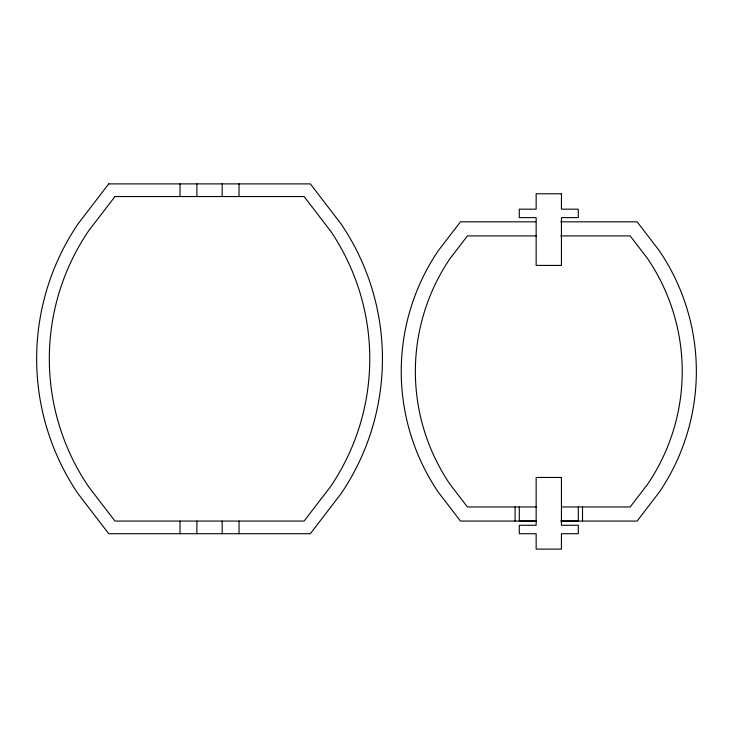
<?xml version="1.0" encoding="UTF-8"?>
<svg xmlns="http://www.w3.org/2000/svg" width="733" height="733" viewBox="0 0 733 733"><rect width="100%" height="100%" fill="white"/><g stroke="black" fill="none" stroke-linecap="round" stroke-linejoin="round"><path stroke-width="1.1" d="M535.686 221.824L460.461 221.824L438.206 250.833A215.227 215.227 0 0 0 438.206 492.054L460.461 521.062L535.686 521.062M560.763 221.824L637.133 221.824L659.379 250.833A215.227 215.227 0 0 1 659.379 492.054L637.133 521.062L560.763 521.062M536.153 235.916L467.407 235.916L449.906 258.74A201.108 201.108 0 0 0 449.906 484.137L467.407 506.961L536.153 506.961M560.745 235.916L630.178 235.916L647.679 258.74A201.108 201.108 0 0 1 647.679 484.137L630.178 506.961L561.441 506.961M536.318 521.099L519.294 521.099L519.294 506.961M561.276 521.099L578.3 521.099L578.3 506.961M582.506 506.961L582.506 521.062M515.079 506.961L515.079 521.062M239.04 183.891L239.04 196.536M239.04 521.062L239.04 533.706M222.181 183.891L222.181 196.536M222.181 521.062L222.181 533.706M196.893 183.891L196.893 196.536M196.893 521.062L196.893 533.706M180.034 183.891L180.034 196.536M180.034 521.062L180.034 533.706M108.731 183.891L77.973 223.986A240.561 240.561 0 0 0 77.973 493.602L108.731 533.706L310.352 533.706L341.111 493.602A240.561 240.561 0 0 0 341.111 223.986L310.352 183.891L108.731 183.891M114.962 196.536L88.464 231.087A227.899 227.899 0 0 0 88.464 486.51L114.962 521.062L304.113 521.062L330.62 486.51A227.899 227.899 0 0 0 330.62 231.087L304.113 196.536L114.962 196.536M561.441 193.778L536.153 193.778L536.153 209.18L519.294 209.18L519.294 217.609L536.153 217.609L536.153 265.419L561.441 265.419L561.441 217.609L578.291 217.609L578.291 209.18L561.441 209.18L561.441 193.778M561.441 477.458L536.153 477.458L536.153 525.277L519.294 525.277L519.294 533.706L536.153 533.706L536.153 549.109L561.441 549.109L561.441 533.706L578.291 533.706L578.291 525.277L561.441 525.277L561.441 477.458"/></g></svg>
